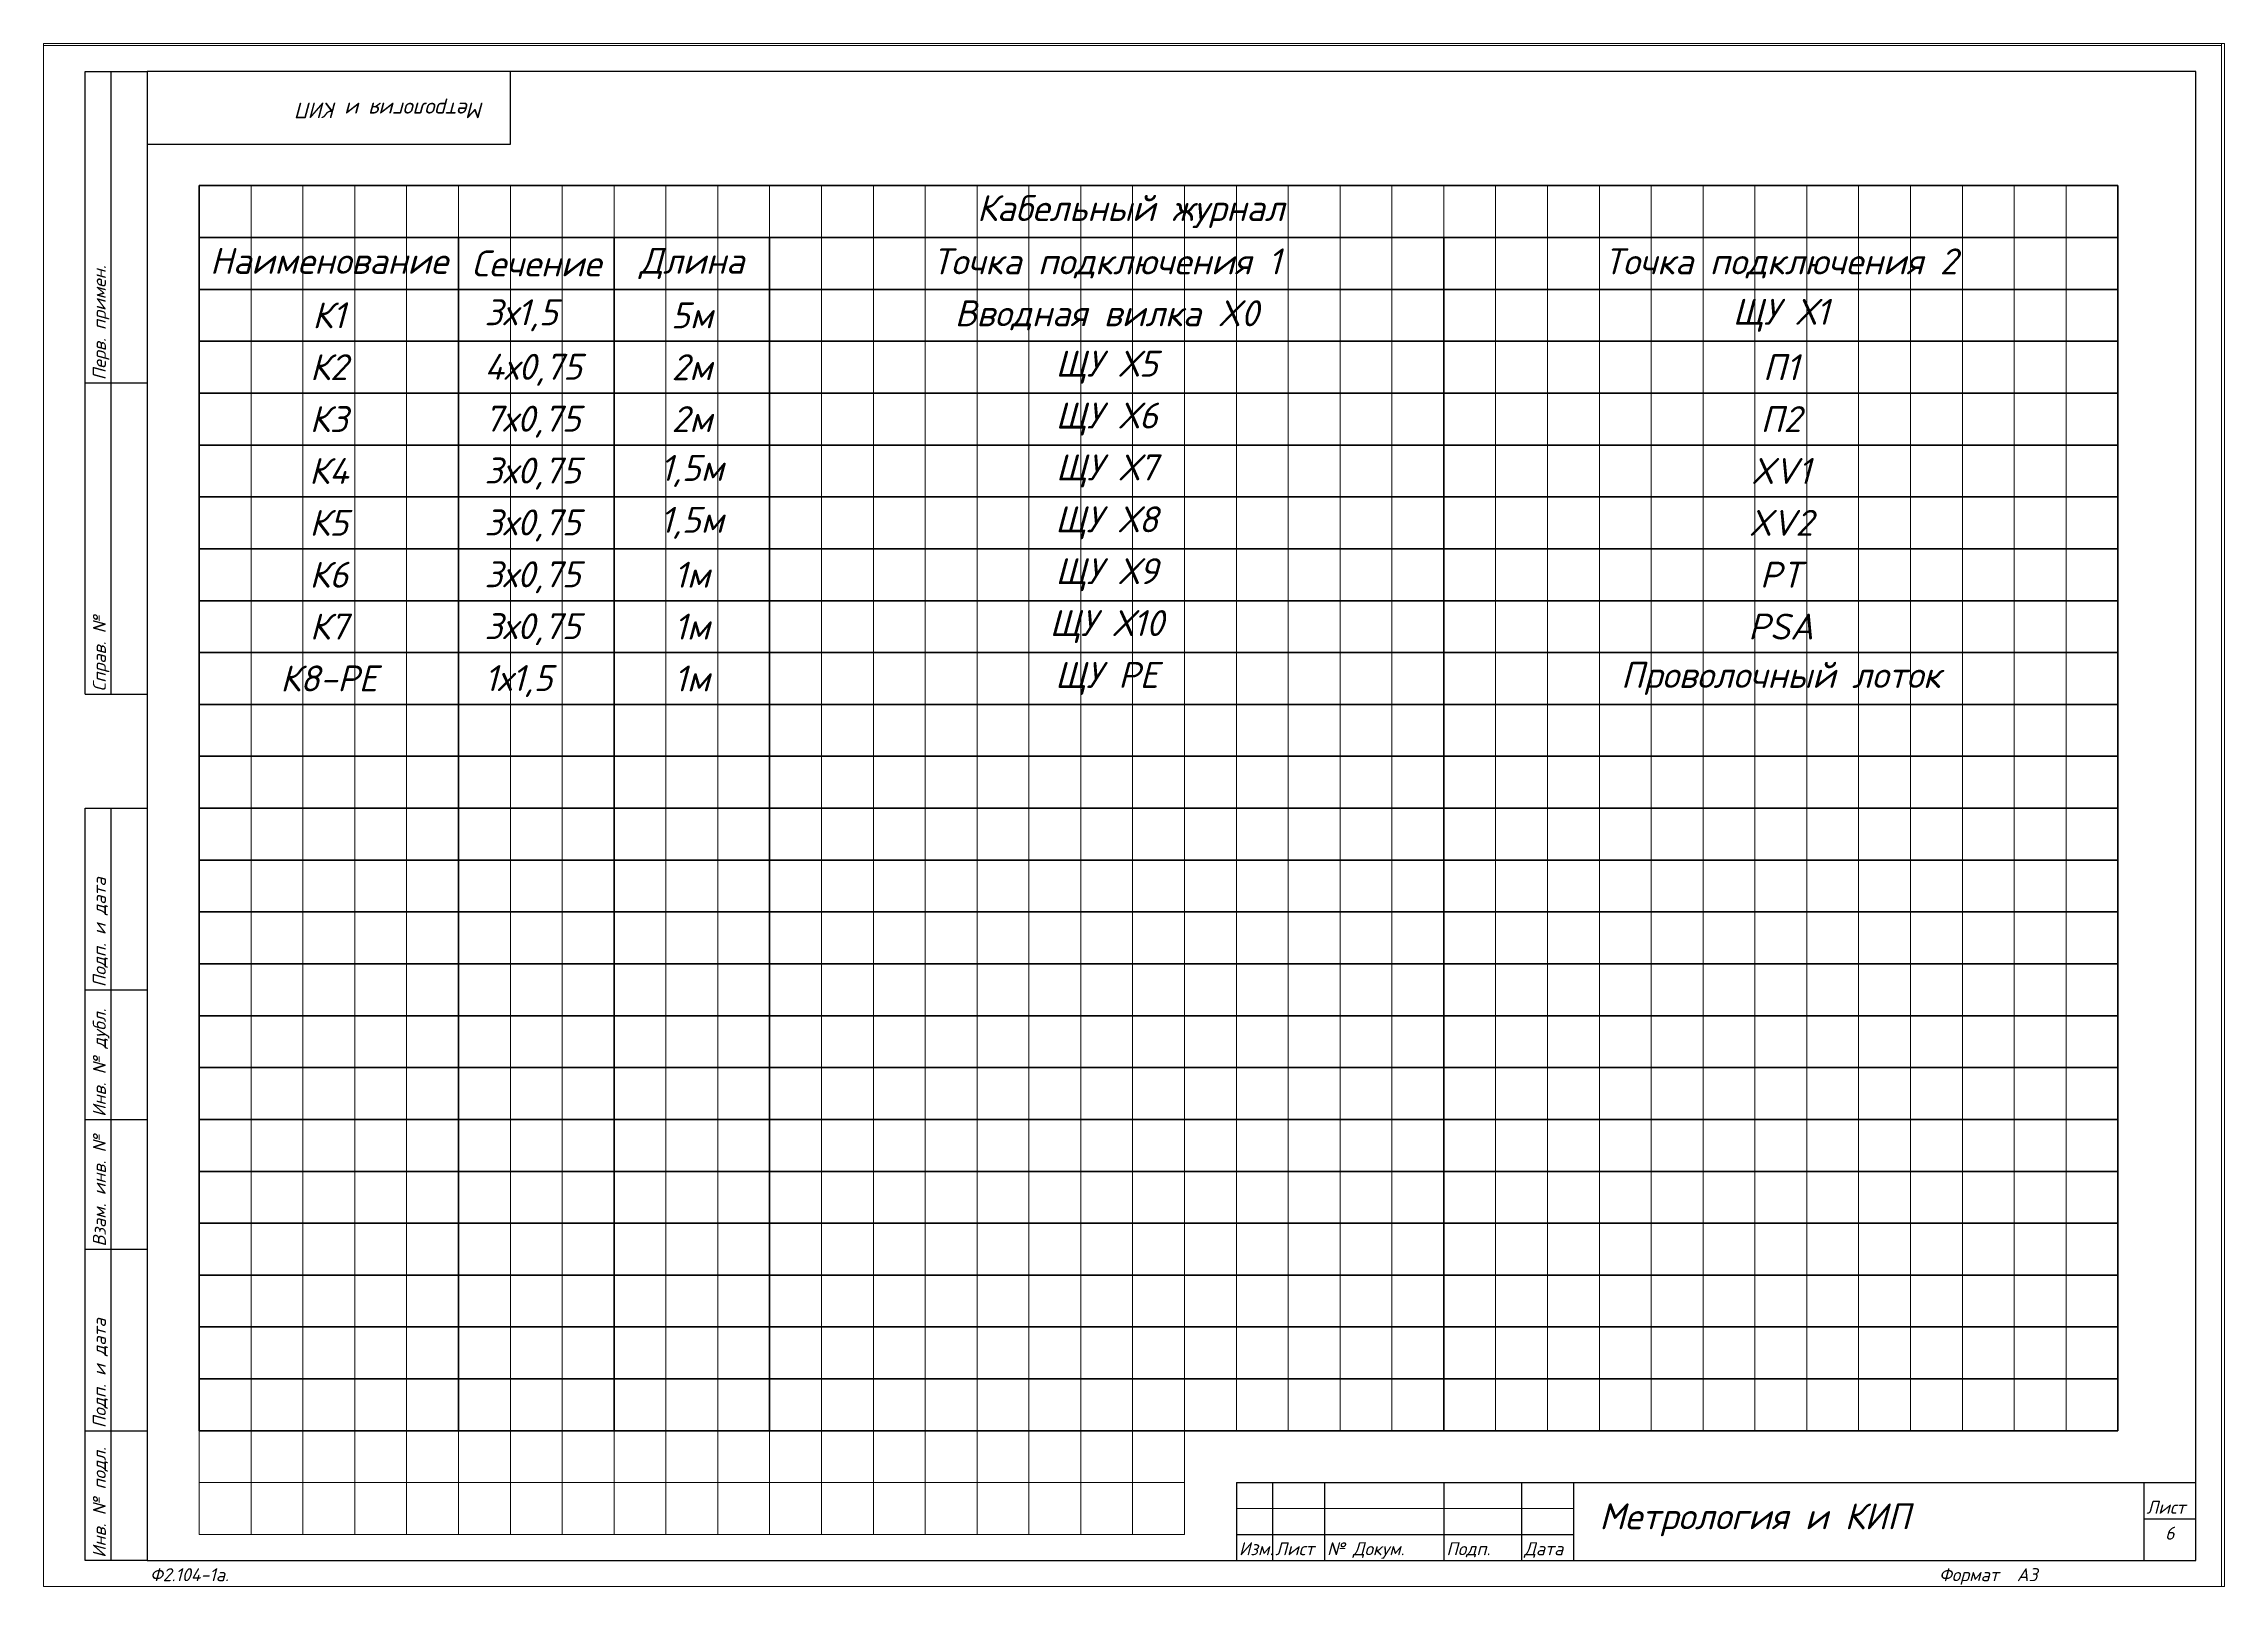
# Paper-space layout '2025 6' of a CAD drawing. Header units: millimetres. Extents: x 0 to 420, y 0 to 297.
# The model-space entities are those that its viewports show. They can reach past a viewport. Long polylines and large blocks are cut down to what shows.
import ezdxf
from ezdxf.enums import TextEntityAlignment as Align

# ---------------------------------------------------------------- set-up
doc = ezdxf.new("R2010")
doc.units = ezdxf.units.MM
doc.layers.add('4', color=4, linetype='Continuous', lineweight=15)
doc.layers.add('Основная', color=7, linetype='Continuous', lineweight=30)
doc.layers.add('Привязки', color=2, linetype='Continuous', lineweight=0, plot=False, transparency=0.8)
doc.layers.add('рамка', color=253, linetype='Continuous', lineweight=5, transparency=0.8)
doc.styles.add('текст', font='isocpeui.ttf')

# ---------------------------------------------------------------- blocks, each defined once
blk = doc.blocks.new('*U110')
for p, q in [((8, 232), (8, 292)), ((8, 292), (20, 292)), ((13, 232), (13, 292)), ((90, 292), (90, 292)), ((90, 292), (90, 292)), ((90, 278), (90, 292)), ((90, 292), (90, 292)), ((90, 292), (90, 292)), ((90, 292), (90, 292)), ((20, 278), (90, 278)), ((8, 232), (20, 232)), ((8, 172), (8, 232)), ((13, 172), (13, 232)), ((8, 172), (20, 172)), ((8, 115), (8, 150)), ((8, 150), (20, 150)), ((13, 115), (13, 150)), ((8, 90), (8, 115)), ((8, 115), (20, 115)), ((13, 90), (13, 115)), ((8, 65), (8, 90)), ((8, 90), (20, 90)), ((13, 65), (13, 90)), ((8, 30), (8, 65)), ((8, 65), (20, 65)), ((13, 30), (13, 65)), ((8, 5), (8, 30)), ((8, 30), (20, 30)), ((13, 5), (13, 30)), ((230, 20), (415, 20)), ((230, 20), (230, 5)), ((237, 20), (237, 5)), ((247, 20), (247, 5)), ((270, 20), (270, 5)), ((285, 20), (285, 5)), ((295, 20), (295, 5)), ((405, 20), (405, 5)), ((415, 20), (415, 20)), ((415, 20), (415, 20)), ((405, 13), (415, 13)), ((230, 10), (295, 10)), ((20, 5), (8, 5)), ((230, 5), (295, 5)), ((415, 5), (415, 5)), ((415, 5), (415, 5)), ((415, 5), (415, 5)), ((415, 5), (415, 5)), ((415, 5), (415, 5)), ((415, 5), (415, 5)), ((415, 5), (415, 5))]:
    blk.add_line(p, q)
blk.add_lwpolyline([(20, 5), (415, 5), (415, 292), (20, 292)], close=True)
at = {"layer": '4'}
for p, q in [((230, 15), (295, 15)), ((415, 5), (415, 5)), ((415, 5), (415, 5)), ((415, 5), (415, 5)), ((415, 5), (415, 5)), ((415, 5), (415, 5)), ((415, 5), (415, 5)), ((415, 5), (415, 5)), ((415, 5), (415, 5)), ((415, 5), (415, 5))]:
    blk.add_line(p, q, dxfattribs=at)
at = {"layer": 'Привязки'}
blk.add_lwpolyline([(0, 0), (420, 0), (420, 297), (0, 297)], close=True, dxfattribs=at)
at = {"layer": 'рамка'}
blk.add_lwpolyline([(0, 297), (420, 297), (420, 0), (0, 0)], close=True, dxfattribs=at)
at = {"style": 'текст'}
for s, p in [('Перв. примен.', (12, 232.5)), ('Справ. №', (12, 172.5)), ('Подп. и дата', (12, 115.5)), ('Инв. № дубл.', (12, 90.5)), ('Взам. инв. №', (12, 65.5)), ('Подп. и дата', (12, 30.5)), ('Инв. № подл.', (12, 5.5))]:
    blk.add_text(s, height=2.5, rotation=90, dxfattribs=at).set_placement(p)
for s, height, p in [('Лист', 2.5, (405.5, 14)), ('Изм.', 2.5, (230.5, 6)), ('Лист', 2.5, (237.5, 6)), ('№ Докум.', 2.5, (247.5, 6)), ('Подп.', 2.5, (270.5, 6)), ('Дата', 2.5, (285.5, 6)), ('Ф2.104-1.', 0.005, (20, 4.99)), ('Разраб.', 0.0000135, (415, 5)), ('Пров.', 0.0000135, (415, 5)), ('Т.контр.', 0.0000135, (415, 5)), ('Н.контр.', 0.0000135, (415, 5)), ('Утв.', 0.0000135, (415, 5)), ('Лит.', 0.0000135, (415, 5)), ('Масса', 0.0000135, (415, 5)), ('Масштаб', 0.0000135, (415, 5)), ('Листов', 0.0000135, (415, 5)), ('Ф2.104-1а.', 2.5, (20.5, 1)), ('Формат', 2.5, (365.5, 1)), ('А3', 2.5, (380.5, 1)), ('А4', 0.025, (419.61, 0.01)), ('А2', 0.00833, (419.87, 0)), ('А1', 0.00625, (419.9, 0)), ('А0', 0.005, (419.92, 0))]:
    blk.add_text(s, height=height, dxfattribs=at).set_placement(p)
for tag, p, height in [('12', (90, 292), 0.00000373), ('13', (90, 292), 0.00000373), ('27', (90, 292), 0.00000522), ('29', (105, 249), 3.5), ('ИЗМ2', (230.5, 16), 2.5), ('ЛИСТИЗМ2', (237.5, 16), 2.5), ('№ДОКУМИЗМ2', (247.5, 16), 2.5), ('28', (415, 20), 0.0000438), ('ИЗМ1', (230.5, 11), 2.5), ('ЛИСТИЗМ1', (237.5, 11), 2.5), ('№ДОКУМИЗМ1', (247.5, 11), 2.5), ('ПОДПИЗМ1', (270.5, 11), 2.5), ('ДАТАИЗМ1', (285.5, 11), 2.5), ('ДАТАНКОНТР', (285.5, 11), 2.5), ('ОБОЗНАЧЕНИЕ', (300, 11), 5), ('ДАТАУТВ', (285.5, 6), 2.5), ('РАЗРАБ', (415, 5), 0.0000135), ('ЛИСТОВ', (415, 5), 0.0000135), ('ПРОВ', (415, 5), 0.0000135), ('ТКОНТР', (415, 5), 0.0000135), ('НКОНТР', (415, 5), 0.0000135), ('УТВ', (415, 5), 0.0000135), ('10', (415, 5), 0.0000135), ('11', (415, 5), 0.0000135), ('ПОДПИЗМ2', (415, 5), 0.0000135), ('ДАТАИЗМ2', (415, 5), 0.0000135), ('ИЗМ3', (415, 5), 0.0000135), ('ЛИСТИЗМ3', (415, 5), 0.0000135), ('№ДОКУМИЗМ3', (415, 5), 0.0000135), ('ПОДПИЗМ3', (415, 5), 0.0000135), ('ДАТАИЗМ3', (415, 5), 0.0000135), ('ИЗМ4', (415, 5), 0.0000135), ('ЛИСТИЗМ4', (415, 5), 0.0000135), ('№ДОКУМИЗМ4', (415, 5), 0.0000135), ('ПОДПИЗМ4', (415, 5), 0.0000135), ('ДАТАИЗМ4', (415, 5), 0.0000135), ('ДАТАРАЗРАБ', (415, 5), 0.0000135), ('ДАТАПРОВ', (415, 5), 0.0000135), ('ДАТАТКОНТР', (415, 5), 0.0000135)]:
    blk.add_attdef(tag, p, '', height=height, dxfattribs=at)
for tag, p, height, rotation in [('ОБОЗНАЧЕНИЕ-ВЕРХ', (85, 286), 3.5, 180), ('ПРИМЕНЯЕМОСТЬ', (19, 232.5), 2.5, 90), ('СПРАВ№', (19, 172.5), 2.5, 90), ('ДАТАУЧЁТАДУБЛ', (19, 115.5), 2.5, 90), ('ИНВ№ДУБЛ', (19, 90.5), 2.5, 90), ('ВЗАМИНВ№', (19, 65.5), 2.5, 90), ('ДАТАУЧЁТА', (19, 30.5), 2.5, 90), ('ИНВ№ПОДЛ', (19, 5.5), 2.5, 90)]:
    blk.add_attdef(tag, p, '', height=height, rotation=rotation, dxfattribs=at)
blk.add_attdef('30', text='', height=5, dxfattribs=at).set_placement((355, 34), align=Align.MIDDLE)
for tag, height, p in [('ЛИСТ', 2.5, (410, 9)), ('НАИМЕНОВАНИЕ1', 0.000027, (415, 5)), ('НАИМЕНОВАНИЕ2', 0.0000189, (415, 5)), ('НАИМЕНОВАНИЕ3', 0.0000189, (415, 5)), ('НАИМЕНОВАНИЕ4', 0.0000135, (415, 5)), ('МАССА', 0.0000189, (415, 5)), ('МАСШТАБ', 0.0000189, (415, 5)), ('МАТЕРИАЛ1', 0.0000135, (415, 5)), ('МАТЕРИАЛ2', 0.0000135, (415, 5)), ('МАТЕРИАЛ3', 0.0000135, (415, 5)), ('ПРЕДПРИЯТИЕ1', 0.0000189, (415, 5)), ('ПРЕДПРИЯТИЕ2', 0.0000189, (415, 5)), ('ПРЕДПРИЯТИЕ3', 0.0000189, (415, 5))]:
    blk.add_attdef(tag, text='', height=height, dxfattribs=at).set_placement(p, align=Align.CENTER)
for tag in ['ЛИТЕРА', 'ЛИТЕРА2', 'ЛИТЕРА3']:
    blk.add_attdef(tag, text='', height=0.0000135, dxfattribs=at).set_placement((415, 5), align=Align.RIGHT)
for tag in ['ИНДЕКС', 'ИНДЕКС2', 'ИНДЕКС3']:
    blk.add_attdef(tag, text='', height=0.0000135, dxfattribs=at).set_placement((415, 5), align=Align.TOP_LEFT)

msp = doc.modelspace()

# ---------------------------------------------------------------- linework, layer by layer
at = {"layer": 'Основная'}
for p, q in [((8030, -321), (8400, -321)), ((8030, -331), (8030, -321)), ((8400, -321), (8400, -331)), ((8400, -331), (8030, -331)), ((8030, -331), (8030, -561)), ((8080, -331), (8080, -561)), ((8110, -331), (8110, -561)), ((8140, -331), (8140, -561)), ((8270, -331), (8270, -341)), ((8400, -561), (8400, -331)), ((8030, -341), (8400, -341)), ((8270, -341), (8270, -561)), ((8030, -351), (8400, -351)), ((8030, -361), (8400, -361)), ((8030, -371), (8400, -371)), ((8030, -381), (8400, -381)), ((8030, -391), (8400, -391)), ((8030, -401), (8400, -401)), ((8030, -411), (8400, -411)), ((8030, -421), (8400, -421)), ((8030, -431), (8400, -431)), ((8030, -441), (8400, -441)), ((8030, -451), (8400, -451)), ((8030, -461), (8400, -461)), ((8030, -471), (8400, -471)), ((8030, -481), (8400, -481)), ((8030, -491), (8400, -491)), ((8030, -501), (8400, -501)), ((8030, -511), (8400, -511)), ((8030, -521), (8400, -521)), ((8030, -531), (8400, -531)), ((8030, -541), (8400, -541)), ((8030, -551), (8400, -551)), ((8030, -561), (8400, -561))]:
    msp.add_line(p, q, dxfattribs=at)
at = {"layer": 'Привязки'}
for p, q in [((8030, -321), (8400, -321)), ((8030, -581), (8030, -321)), ((8040, -321), (8040, -581)), ((8050, -321), (8050, -581)), ((8060, -321), (8060, -581)), ((8070, -321), (8070, -581)), ((8080, -321), (8080, -581)), ((8090, -321), (8090, -581)), ((8100, -321), (8100, -581)), ((8110, -321), (8110, -581)), ((8120, -321), (8120, -581)), ((8130, -321), (8130, -581)), ((8140, -321), (8140, -581)), ((8150, -321), (8150, -581)), ((8160, -321), (8160, -581)), ((8170, -321), (8170, -581)), ((8180, -321), (8180, -581)), ((8190, -321), (8190, -581)), ((8200, -321), (8200, -581)), ((8210, -321), (8210, -581)), ((8220, -321), (8220, -561)), ((8230, -321), (8230, -561)), ((8240, -321), (8240, -561)), ((8250, -321), (8250, -561)), ((8260, -321), (8260, -561)), ((8270, -321), (8270, -561)), ((8280, -321), (8280, -561)), ((8290, -321), (8290, -561)), ((8300, -321), (8300, -561)), ((8310, -321), (8310, -561)), ((8320, -321), (8320, -561)), ((8330, -321), (8330, -561)), ((8340, -321), (8340, -561)), ((8350, -321), (8350, -561)), ((8360, -321), (8360, -561)), ((8370, -321), (8370, -561)), ((8380, -321), (8380, -561)), ((8390, -321), (8390, -561)), ((8400, -321), (8400, -561)), ((8030, -331), (8400, -331)), ((8030, -341), (8400, -341)), ((8030, -351), (8400, -351)), ((8030, -361), (8400, -361)), ((8030, -371), (8400, -371)), ((8030, -381), (8400, -381)), ((8030, -391), (8400, -391)), ((8030, -401), (8400, -401)), ((8030, -411), (8400, -411)), ((8030, -421), (8400, -421)), ((8030, -431), (8400, -431)), ((8030, -441), (8400, -441)), ((8030, -451), (8400, -451)), ((8030, -461), (8400, -461)), ((8030, -471), (8400, -471)), ((8030, -481), (8400, -481)), ((8030, -491), (8400, -491)), ((8030, -501), (8400, -501)), ((8030, -511), (8400, -511)), ((8030, -521), (8400, -521)), ((8030, -531), (8400, -531)), ((8030, -541), (8400, -541)), ((8030, -551), (8400, -551)), ((8030, -561), (8220, -561)), ((8400, -561), (8220, -561)), ((8220, -561), (8220, -581)), ((8030, -571), (8220, -571)), ((8220, -581), (8030, -581))]:
    msp.add_line(p, q, dxfattribs=at)

# ---------------------------------------------------------------- block references
ref = msp.add_blockref('*U110', (7580, -294))
ref.add_attrib('ОБОЗНАЧЕНИЕ', 'ИЭЧ Метрология и КИП 2024', (7880, -283), dxfattribs={"height": 5, "style": 'текст'})
ref.add_attrib('ОБОЗНАЧЕНИЕ-ВЕРХ', 'ИЭЧ Метрология и КИП 2024', (7665, -8), dxfattribs={"height": 3, "rotation": 180, "style": 'текст'})
ref.add_attrib('НАИМЕНОВАНИЕ1', 'Система', dxfattribs={"height": 0.0000189, "style": 'текст'}).set_placement((7994.99954, -288.99983), align=Align.CENTER)
ref.add_attrib('НАИМЕНОВАНИЕ2', 'автоматического управления', dxfattribs={"height": 0.0000189, "style": 'текст'}).set_placement((7994.99954, -288.99986), align=Align.CENTER)
ref.add_attrib('НАИМЕНОВАНИЕ3', 'уровнем', dxfattribs={"height": 0.0000189, "style": 'текст'}).set_placement((7994.99954, -288.99989), align=Align.CENTER)
ref.add_attrib('РАЗРАБ', 'Соловьев И. П.', (7994.99909, -288.99986), dxfattribs={"height": 0.0000108, "style": 'текст'})
ref.add_attrib('ЛИСТОВ', '3', (7994.99992, -288.99991), dxfattribs={"height": 0.0000135, "style": 'текст'})
ref.add_attrib('ЛИСТ', '5', dxfattribs={"height": 2.5, "style": 'текст'}).set_placement((7990, -285), align=Align.CENTER)
ref.add_attrib('МАТЕРИАЛ2', 'Принципиальная электрическая схема', dxfattribs={"height": 0.0000135, "style": 'текст'}).set_placement((7994.99954, -288.99997), align=Align.CENTER)
ref.add_attrib('ПРЕДПРИЯТИЕ1', 'ФГБОУ ДПО "Институт', dxfattribs={"height": 0.0000108, "style": 'текст'}).set_placement((7994.99986, -288.99994), align=Align.CENTER)
ref.add_attrib('ПРЕДПРИЯТИЕ2', 'развития профессионального', dxfattribs={"height": 0.0000108, "style": 'текст'}).set_placement((7994.99986, -288.99997), align=Align.CENTER)
ref.add_attrib('ПРЕДПРИЯТИЕ3', 'образования"', dxfattribs={"height": 0.0000108, "style": 'текст'}).set_placement((7994.99986, -288.99999), align=Align.CENTER)
ref = msp.add_blockref('*U110', (8000, -294))
ref.add_attrib('ОБОЗНАЧЕНИЕ', 'ИЭЧ Метрология и КИП 2024', (8300, -283), dxfattribs={"height": 5, "style": 'текст'})
ref.add_attrib('ОБОЗНАЧЕНИЕ-ВЕРХ', 'ИЭЧ Метрология и КИП 2024', (8085, -8), dxfattribs={"height": 3, "rotation": 180, "style": 'текст'})
ref.add_attrib('НАИМЕНОВАНИЕ1', 'Система', dxfattribs={"height": 0.0000189, "style": 'текст'}).set_placement((8414.99954, -288.99983), align=Align.CENTER)
ref.add_attrib('НАИМЕНОВАНИЕ2', 'автоматического управления', dxfattribs={"height": 0.0000189, "style": 'текст'}).set_placement((8414.99954, -288.99986), align=Align.CENTER)
ref.add_attrib('НАИМЕНОВАНИЕ3', 'уровнем', dxfattribs={"height": 0.0000189, "style": 'текст'}).set_placement((8414.99954, -288.99989), align=Align.CENTER)
ref.add_attrib('РАЗРАБ', 'Соловьев И. П.', (8414.99909, -288.99986), dxfattribs={"height": 0.0000108, "style": 'текст'})
ref.add_attrib('ЛИСТОВ', '3', (8414.99992, -288.99991), dxfattribs={"height": 0.0000135, "style": 'текст'})
ref.add_attrib('ЛИСТ', '6', dxfattribs={"height": 2.5, "style": 'текст'}).set_placement((8410, -285), align=Align.CENTER)
ref.add_attrib('МАТЕРИАЛ2', 'Принципиальная электрическая схема', dxfattribs={"height": 0.0000135, "style": 'текст'}).set_placement((8414.99954, -288.99997), align=Align.CENTER)
ref.add_attrib('ПРЕДПРИЯТИЕ1', 'ФГБОУ ДПО "Институт', dxfattribs={"height": 0.0000108, "style": 'текст'}).set_placement((8414.99986, -288.99994), align=Align.CENTER)
ref.add_attrib('ПРЕДПРИЯТИЕ2', 'развития профессионального', dxfattribs={"height": 0.0000108, "style": 'текст'}).set_placement((8414.99986, -288.99997), align=Align.CENTER)
ref.add_attrib('ПРЕДПРИЯТИЕ3', 'образования"', dxfattribs={"height": 0.0000108, "style": 'текст'}).set_placement((8414.99986, -288.99999), align=Align.CENTER)
ref = msp.add_blockref('*U110', (7580, -591))
ref.add_attrib('ОБОЗНАЧЕНИЕ', 'Метрология и КИП', (7880, -580), dxfattribs={"height": 5, "style": 'текст'})
ref.add_attrib('ОБОЗНАЧЕНИЕ-ВЕРХ', 'Метрология и КИП', (7665, -305), dxfattribs={"height": 3, "rotation": 180, "style": 'текст'})
ref.add_attrib('НАИМЕНОВАНИЕ1', 'Система', dxfattribs={"height": 0.0000189, "style": 'текст'}).set_placement((7994.99954, -585.99983), align=Align.CENTER)
ref.add_attrib('НАИМЕНОВАНИЕ2', 'автоматического управления', dxfattribs={"height": 0.0000189, "style": 'текст'}).set_placement((7994.99954, -585.99986), align=Align.CENTER)
ref.add_attrib('НАИМЕНОВАНИЕ3', 'уровнем', dxfattribs={"height": 0.0000189, "style": 'текст'}).set_placement((7994.99954, -585.99989), align=Align.CENTER)
ref.add_attrib('РАЗРАБ', 'Соловьев И. П.', (7994.99909, -585.99986), dxfattribs={"height": 0.0000108, "style": 'текст'})
ref.add_attrib('ЛИСТОВ', '3', (7994.99992, -585.99991), dxfattribs={"height": 0.0000135, "style": 'текст'})
ref.add_attrib('ЛИСТ', '5', dxfattribs={"height": 2.5, "style": 'текст'}).set_placement((7990, -582), align=Align.CENTER)
ref.add_attrib('МАТЕРИАЛ2', 'Принципиальная электрическая схема', dxfattribs={"height": 0.0000135, "style": 'текст'}).set_placement((7994.99954, -585.99997), align=Align.CENTER)
ref.add_attrib('ПРЕДПРИЯТИЕ1', 'ФГБОУ ДПО "Институт', dxfattribs={"height": 0.0000108, "style": 'текст'}).set_placement((7994.99986, -585.99994), align=Align.CENTER)
ref.add_attrib('ПРЕДПРИЯТИЕ2', 'развития профессионального', dxfattribs={"height": 0.0000108, "style": 'текст'}).set_placement((7994.99986, -585.99997), align=Align.CENTER)
ref.add_attrib('ПРЕДПРИЯТИЕ3', 'образования"', dxfattribs={"height": 0.0000108, "style": 'текст'}).set_placement((7994.99986, -585.99999), align=Align.CENTER)
ref = msp.add_blockref('*U110', (8000, -591))
ref.add_attrib('ОБОЗНАЧЕНИЕ', 'Метрология и КИП', (8300, -580), dxfattribs={"height": 5, "style": 'текст'})
ref.add_attrib('ОБОЗНАЧЕНИЕ-ВЕРХ', 'Метрология и КИП', (8085, -305), dxfattribs={"height": 3, "rotation": 180, "style": 'текст'})
ref.add_attrib('НАИМЕНОВАНИЕ1', 'Система', dxfattribs={"height": 0.0000189, "style": 'текст'}).set_placement((8414.99954, -585.99983), align=Align.CENTER)
ref.add_attrib('НАИМЕНОВАНИЕ2', 'автоматического управления', dxfattribs={"height": 0.0000189, "style": 'текст'}).set_placement((8414.99954, -585.99986), align=Align.CENTER)
ref.add_attrib('НАИМЕНОВАНИЕ3', 'уровнем', dxfattribs={"height": 0.0000189, "style": 'текст'}).set_placement((8414.99954, -585.99989), align=Align.CENTER)
ref.add_attrib('РАЗРАБ', 'Соловьев И. П.', (8414.99909, -585.99986), dxfattribs={"height": 0.0000108, "style": 'текст'})
ref.add_attrib('ЛИСТОВ', '3', (8414.99992, -585.99991), dxfattribs={"height": 0.0000135, "style": 'текст'})
ref.add_attrib('ЛИСТ', '6', dxfattribs={"height": 2.5, "style": 'текст'}).set_placement((8410, -582), align=Align.CENTER)
ref.add_attrib('МАТЕРИАЛ2', 'Принципиальная электрическая схема', dxfattribs={"height": 0.0000135, "style": 'текст'}).set_placement((8414.99954, -585.99997), align=Align.CENTER)
ref.add_attrib('ПРЕДПРИЯТИЕ1', 'ФГБОУ ДПО "Институт', dxfattribs={"height": 0.0000108, "style": 'текст'}).set_placement((8414.99986, -585.99994), align=Align.CENTER)
ref.add_attrib('ПРЕДПРИЯТИЕ2', 'развития профессионального', dxfattribs={"height": 0.0000108, "style": 'текст'}).set_placement((8414.99986, -585.99997), align=Align.CENTER)
ref.add_attrib('ПРЕДПРИЯТИЕ3', 'образования"', dxfattribs={"height": 0.0000108, "style": 'текст'}).set_placement((8414.99986, -585.99999), align=Align.CENTER)

# ---------------------------------------------------------------- texts
at = {"layer": 'Основная', "char_height": 5, "style": 'текст'}
for s, width, gutter_width, heights, insert, attachment_point in [('Кабельный журнал', 61.6342055, 200, [9.9986], (8180, -326), 4), ('Наименование', 23, 200, [9.9986], (8055, -335.5), 5), ('Сечение', 23, 200, [9.9986], (8095, -336), 5), ('Длина', 23, 200, [9.9986], (8125, -336), 5), ('Точка подключения 1', 125.709665, 199.79134, [6.98908], (8205, -336), 5), ('Точка подключения 2', 125.709665, 199.79134, [6.98908], (8335, -336), 5), ('К1', 23, 200, [9.9986], (8055, -346), 5), ('3х1,5', 23, 200, [9.9986], (8085, -346), 4), ('5м', 23, 200, [9.9986], (8125, -346), 5), ('Вводная вилка X0', 125.709665, 199.79134, [6.98908], (8205, -346), 5), ('ЩУ Х1', 125.709665, 199.79134, [6.98908], (8335, -346), 5), ('ЩУ Х5', 125.709665, 199.79134, [6.98908], (8205, -356), 5), ('К2', 23, 200, [9.9986], (8055, -356), 5), ('4х0,75', 23, 200, [9.9986], (8085, -356.5), 4), ('2м', 23, 200, [9.9986], (8125, -356), 5), ('П1', 125.709665, 199.79134, [6.98908], (8335, -356), 5), ('К3', 23, 200, [9.9986], (8055, -366), 5), ('7х0,75', 29.4956206, 200, [13.36511], (8085, -366.5), 4), ('2м', 23, 200, [9.9986], (8125, -366), 5), ('ЩУ Х6', 125.709665, 199.79134, [6.98908], (8205, -366), 5), ('П2', 125.709665, 199.79134, [6.98908], (8335, -366), 5), ('К4', 23, 200, [9.9986], (8055, -376), 5), ('3х0,75', 29.5088066, 200, [13.8539], (8085, -376.5), 4), ('1,5м', 23, 200, [9.9986], (8125, -376), 5), ('ЩУ Х7', 125.709665, 199.79134, [6.98908], (8205, -376), 5), ('XV1', 125.709665, 199.79134, [6.98908], (8335, -376), 5), ('К5', 23, 200, [9.9986], (8055, -386), 5), ('3х0,75', 29.5088066, 200, [13.8539], (8085, -386.5), 4), ('1,5м', 23, 200, [9.9986], (8125, -386), 5), ('ЩУ Х8', 125.709665, 199.79134, [6.98908], (8205, -386), 5), ('XV2', 125.709665, 199.79134, [6.98908], (8335, -386), 5), ('К6', 23, 200, [9.9986], (8055, -396), 5), ('3х0,75', 29.5088066, 200, [13.8539], (8085, -396.5), 4), ('1м', 23, 200, [9.9986], (8125, -396), 5), ('ЩУ Х9', 125.709665, 199.79134, [6.98908], (8205, -396), 5), ('PT', 125.709665, 199.79134, [6.98908], (8335, -396), 5), ('К7', 23, 200, [9.9986], (8055, -406), 5), ('3х0,75', 29.5088066, 200, [13.8539], (8085, -406.5), 4), ('1м', 23, 200, [9.9986], (8125, -406), 5), ('ЩУ Х10', 125.709665, 199.79134, [6.98908], (8205, -406), 5), ('PSA', 125.709665, 199.79134, [6.98908], (8335, -406), 5), ('К8-PE', 23, 200, [9.9986], (8055, -416), 5), ('1х1,5', 29.5088066, 200, [13.8539], (8085, -416.5), 4), ('1м', 23, 200, [9.9986], (8125, -416), 5), ('ЩУ PE', 125.709665, 199.79134, [6.98908], (8205, -416), 5), ('Проволочный лоток', 125.709665, 199.79134, [6.98908], (8335, -416), 5)]:
    msp.add_mtext_dynamic_manual_height_columns(s, width=width, gutter_width=gutter_width, heights=heights, dxfattribs=dict(at, insert=insert, attachment_point=attachment_point))

psp = doc.layouts.new('2025 6')

# ---------------------------------------------------------------- viewports
at = {"layer": 'Основная', "view_target_point": (8210.10597, -145.42498)}
psp.add_viewport(center=(210, 148.5), size=(420, 297), view_center_point=(0.15783, -296.88851), view_height=297.3731654, dxfattribs=at)

doc.saveas('drawing.dxf')
